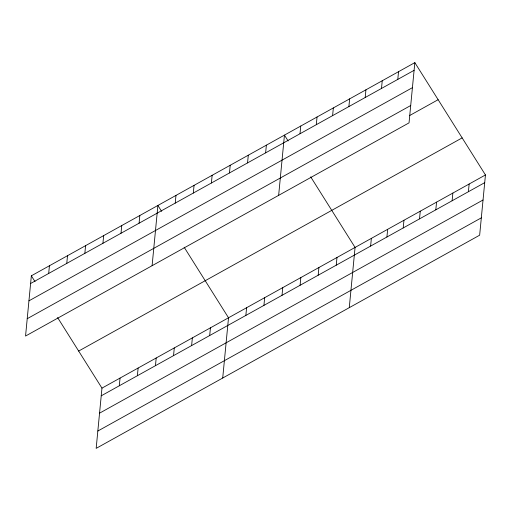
<?xml version="1.0" encoding="UTF-8"?>
<svg xmlns="http://www.w3.org/2000/svg" width="511" height="511" viewBox="0 0 511 511"><rect width="100%" height="100%" fill="white"/><g stroke="black" fill="none" stroke-linecap="round" stroke-linejoin="round"><path stroke-width="0.77" d="M31.35 275.806L25.55 336.046L409.036 122.87L414.836 62.629L31.35 275.806L35.029 281.663M48.686 273.455L49.426 265.758M66.769 263.408L67.509 255.711M84.845 253.354L85.586 245.657M102.922 243.306L103.663 235.609M57.602 317.567L101.964 388.13L96.164 448.371L479.65 235.194L485.45 174.954L414.836 62.629M120.998 233.259L121.746 225.562M119.306 385.779L120.047 378.083M139.081 223.205L139.822 215.508M137.382 375.732L138.123 368.035M152.099 265.694L157.899 205.46L161.578 211.311M155.459 365.678L156.2 357.981M175.235 203.11L175.976 195.413M173.542 355.63L174.283 347.934M193.318 193.056L194.059 185.359M191.619 345.577L192.36 337.886M211.394 183.008L212.135 175.311M209.695 335.529L210.436 327.832M229.471 172.961L230.212 165.264M222.713 378.019L228.519 317.785L184.152 247.215M247.554 162.907L248.295 155.21M245.855 315.428L246.596 307.731M265.631 152.859L266.372 145.162M263.932 305.38L264.672 297.683M278.648 195.349L284.448 135.115L288.127 140.966M282.008 295.332L282.749 287.636M300.008 133.748L300.749 126.051M300.091 285.279L300.832 277.582M316.303 124.69L317.044 116.993M332.604 115.627L333.344 107.93M318.168 275.231L318.909 267.534M348.898 106.569L349.639 98.872M336.244 265.183L336.985 257.487M365.199 97.512L365.94 89.815M349.269 307.673L355.068 247.433L310.701 176.87M381.493 88.448L382.234 80.751M370.622 246.072L371.363 238.375M397.794 79.39L398.535 71.693M386.923 237.015L387.664 229.318M403.217 227.951L403.958 220.254M419.518 218.893L420.259 211.196M435.813 209.829L436.554 202.132M452.114 200.772L452.855 193.075M468.408 191.714L469.149 184.017M30.609 283.503L414.095 70.326M28.942 300.845L412.422 87.668M27.217 318.704L410.703 105.528M409.618 115.556L438.138 99.696M78.662 351.063L462.148 137.887M101.964 388.13L485.45 174.954M101.223 395.827L484.709 182.651M99.556 413.169L483.042 199.993M97.837 431.029L481.317 217.852"/></g></svg>
